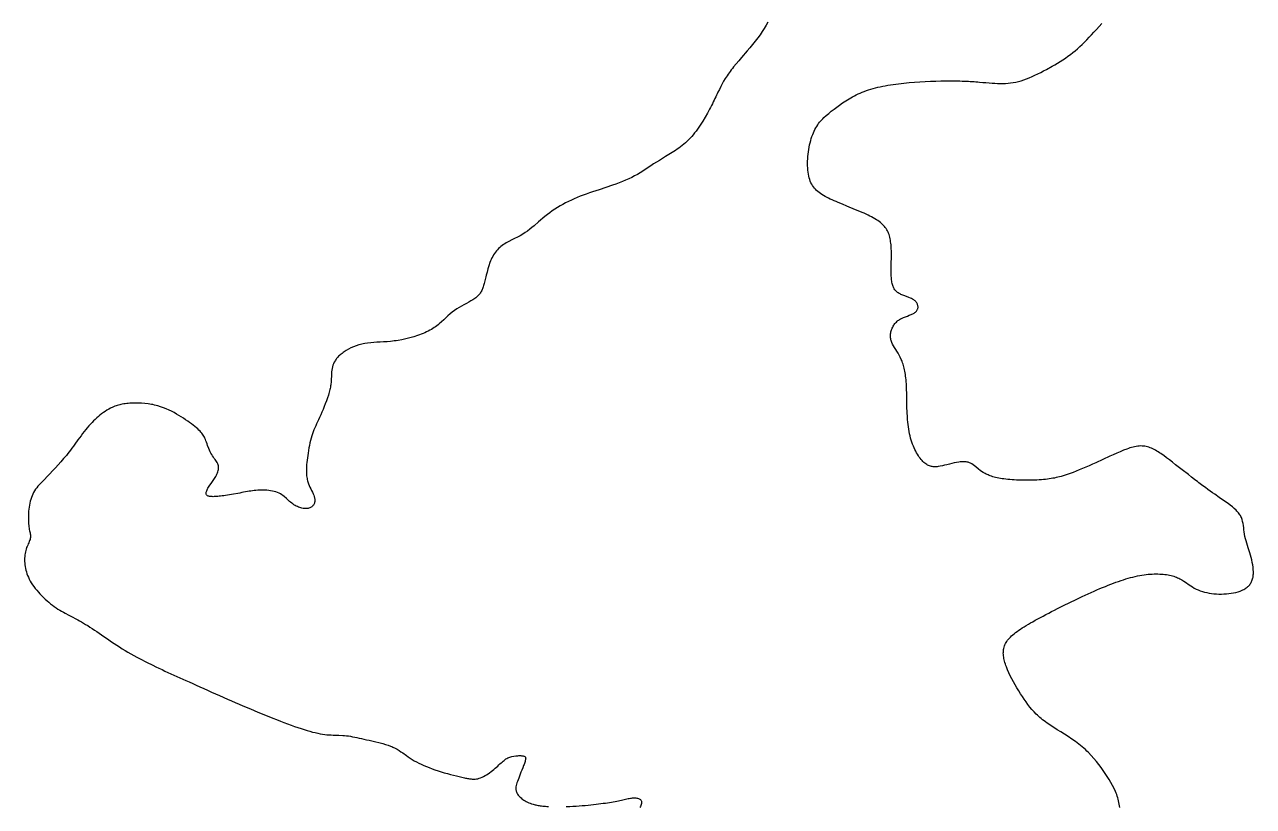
# Model space of a CAD drawing. Header units: millimetres. Extents: x -2658 to 4982, y -923 to 8636.
# Drawn here: x -753 to 3000, y 3856 to 6246 of the extents above; entities that cross this region are included whole.
import ezdxf

# ---------------------------------------------------------------- set-up
doc = ezdxf.new("R2010")
doc.units = ezdxf.units.MM
doc.layers.add('174', color=7, linetype='Continuous')

msp = doc.modelspace()

# ---------------------------------------------------------------- linework, layer by layer
at = {"layer": '174', "elevation": 174}
for points in [[(1517, 6253.7), (1511.8, 6244), (1506, 6234.3), (1499.8, 6224.6), (1493.2, 6214.9), (1486.1, 6205.1), (1478.6, 6195.2), (1470.6, 6185.3), (1462.4, 6175.3), (1453.9, 6165.3), (1436.9, 6145.4), (1428.5, 6135.6), (1420.3, 6125.9), (1412.5, 6116.5), (1408.8, 6111.8), (1405.2, 6107.3), (1401.8, 6102.8), (1398.5, 6098.4), (1395.4, 6094), (1392.4, 6089.7), (1389.6, 6085.5), (1387, 6081.4), (1382, 6073.1), (1377.4, 6064.9), (1373, 6056.5), (1368.8, 6048), (1364.5, 6039.2), (1362.3, 6034.6), (1360.1, 6029.9), (1357.8, 6025.1), (1355.4, 6020.2), (1352.9, 6015), (1350.3, 6009.7), (1347.6, 6004.3), (1344.8, 5998.6), (1341.8, 5992.9), (1338.8, 5987), (1335.6, 5981), (1332.3, 5975), (1325.3, 5962.8), (1318, 5950.5), (1310.2, 5938.3), (1306.1, 5932.4), (1301.9, 5926.5), (1297.7, 5920.7), (1293.3, 5915), (1288.9, 5909.5), (1284.3, 5904.2), (1279.7, 5899.1), (1275, 5894.1), (1270.2, 5889.4), (1265.3, 5884.9), (1260.4, 5880.6), (1255.4, 5876.5), (1250.3, 5872.5), (1245.3, 5868.7), (1240.2, 5865), (1235.1, 5861.5), (1224.9, 5854.8), (1214.7, 5848.5), (1204.7, 5842.5), (1195, 5836.7), (1185.5, 5831.1), (1176.4, 5825.5), (1167.6, 5820), (1159.2, 5814.5), (1150.9, 5809), (1134.7, 5798.4), (1126.6, 5793.3), (1118.3, 5788.3), (1109.8, 5783.5), (1101.1, 5778.9), (1091.9, 5774.5), (1082.5, 5770.2), (1072.7, 5766.2), (1062.8, 5762.3), (1052.6, 5758.5), (1042.4, 5754.9), (1021.7, 5747.9), (1001.3, 5741.2), (991.4, 5737.9), (981.5, 5734.7), (971.9, 5731.4), (962.3, 5728.1), (953, 5724.7), (943.7, 5721.2), (934.6, 5717.5), (925.6, 5713.8), (916.7, 5709.8), (908, 5705.6), (899.3, 5701.2), (890.8, 5696.6), (882.5, 5691.8), (874.3, 5686.8), (866.2, 5681.6), (858.4, 5676.3), (850.8, 5670.9), (843.4, 5665.4), (836.2, 5659.8), (829.3, 5654.1), (822.6, 5648.4), (816, 5642.7), (803.1, 5631.3), (796.5, 5625.8), (789.9, 5620.4), (783, 5615.1), (775.8, 5610.1), (768.2, 5605.3), (760.2, 5600.8), (751.9, 5596.4), (743.3, 5592.2), (734.7, 5587.8), (726, 5583.4), (717.5, 5578.6), (713.4, 5576.1), (709.3, 5573.4), (705.4, 5570.6), (701.5, 5567.7), (697.8, 5564.6), (694.2, 5561.4), (690.9, 5557.9), (687.6, 5554.3), (684.6, 5550.4), (681.8, 5546.3), (679.1, 5542.1), (676.6, 5537.7), (674.3, 5533.1), (672.1, 5528.5), (670.1, 5523.7), (668.2, 5518.9), (664.7, 5509.1), (661.7, 5499.3), (659.1, 5489.5), (656.7, 5480.1), (655.6, 5475.5), (654.5, 5471.1), (653.5, 5466.8), (652.4, 5462.8), (651.5, 5458.8), (650.5, 5455.1), (649.5, 5451.5), (648.5, 5448.1), (647.4, 5444.8), (646.4, 5441.7), (645.3, 5438.7), (644.1, 5435.9), (642.8, 5433.1), (641.5, 5430.5), (640.1, 5428), (638.6, 5425.6), (637, 5423.2), (635.3, 5421), (633.5, 5418.8), (631.5, 5416.7), (629.4, 5414.6), (627.1, 5412.6), (624.6, 5410.6), (622, 5408.7), (619.2, 5406.8), (616.2, 5404.9), (609.9, 5401.2), (603.2, 5397.5), (596.1, 5393.7), (588.8, 5389.8), (581.4, 5385.8), (574, 5381.5), (566.6, 5377), (559.5, 5372.2), (552.8, 5367), (546.3, 5361.5), (539.9, 5355.7), (533.5, 5349.8), (527.1, 5343.7), (520.5, 5337.6), (513.4, 5331.5), (509.8, 5328.5), (506, 5325.6), (502, 5322.6), (497.9, 5319.8), (493.6, 5317), (489.1, 5314.2), (484.5, 5311.6), (479.6, 5309), (474.5, 5306.5), (469.3, 5304.1), (463.9, 5301.8), (458.4, 5299.6), (452.8, 5297.5), (447.1, 5295.5), (435.3, 5291.7), (423.4, 5288.3), (411.4, 5285.3), (399.4, 5282.8), (387.5, 5280.6), (381.7, 5279.7), (375.9, 5279), (370.3, 5278.3), (364.7, 5277.7), (353.8, 5276.8), (343.2, 5276.1), (333, 5275.5), (323, 5275), (313.3, 5274.4), (303.8, 5273.7), (294.5, 5272.7), (285.5, 5271.3), (281, 5270.4), (276.6, 5269.4), (272.2, 5268.3), (267.9, 5267.1), (259.4, 5264.3), (251.3, 5261.1), (243.4, 5257.6), (235.9, 5253.8), (228.9, 5249.7), (225.6, 5247.6), (222.3, 5245.5), (219.2, 5243.3), (216.3, 5241.1), (213.5, 5238.9), (210.8, 5236.6), (208.3, 5234.4), (205.9, 5232.1), (203.7, 5229.9), (201.7, 5227.6), (199.7, 5225.3), (198, 5223.1), (196.3, 5220.8), (194.8, 5218.5), (192.1, 5213.9), (189.9, 5209.2), (188.1, 5204.6), (186.7, 5199.8), (185.6, 5195), (184.9, 5190.1), (184.4, 5185.2), (184, 5180.2), (183.8, 5175), (183.7, 5169.6), (183.5, 5163.9), (183.1, 5158), (182.6, 5151.7), (182.2, 5148.4), (181.8, 5145), (181.3, 5141.5), (180.6, 5137.9), (179.9, 5134.2), (179.1, 5130.4), (178.1, 5126.4), (177, 5122.3), (175.8, 5118.1), (174.5, 5113.8), (171.7, 5105.1), (168.6, 5096.2), (165.2, 5087.3), (161.8, 5078.4), (158.2, 5069.6), (154.6, 5061.2), (151.1, 5053.1), (149.4, 5049.3), (147.7, 5045.6), (144.5, 5038.5), (141.4, 5031.9), (138.5, 5025.7), (135.7, 5019.6), (133.1, 5013.7), (130.6, 5007.8), (128.3, 5001.8), (126, 4995.7), (123.9, 4989.2), (121.9, 4982.4), (120, 4975.2), (118.3, 4967.7), (116.6, 4960), (115.1, 4952.2), (113.7, 4944.4), (112.4, 4936.6), (111.3, 4929), (110.3, 4921.6), (109.5, 4914.5), (108.8, 4907.7), (108.2, 4901.4), (107.8, 4895.5), (107.6, 4889.9), (107.5, 4884.6), (107.5, 4879.7), (107.6, 4875), (107.9, 4870.7), (108.2, 4866.5), (108.7, 4862.6), (109.3, 4858.9), (110, 4855.4), (110.8, 4852), (111.7, 4848.8), (112.7, 4845.8), (113.7, 4842.8), (115.9, 4837.2), (118.3, 4831.9), (120.7, 4826.8), (123.2, 4821.8), (125.6, 4817), (127.8, 4812.3), (129.7, 4807.7), (131.3, 4803.2), (132.5, 4798.8), (132.9, 4796.6), (133.1, 4794.4), (133.2, 4792.3), (133.1, 4790.1), (132.8, 4788), (132.4, 4785.8), (131.7, 4783.7), (130.9, 4781.6), (129.8, 4779.6), (128.6, 4777.6), (127.2, 4775.8), (125.6, 4774), (123.9, 4772.4), (121.9, 4771), (119.8, 4769.8), (117.5, 4768.8), (115, 4767.9), (112.4, 4767.3), (109.6, 4766.9), (106.7, 4766.7), (103.7, 4766.7), (100.5, 4767), (97.3, 4767.4), (93.9, 4768.1), (90.5, 4769), (87.1, 4770.1), (83.5, 4771.4), (80, 4772.9), (76.4, 4774.6), (72.9, 4776.5), (69.3, 4778.6), (65.8, 4780.9), (62.4, 4783.3), (59, 4785.9), (55.7, 4788.7), (52.5, 4791.6), (46.1, 4797.5), (39.4, 4803.5), (35.8, 4806.3), (32.1, 4809), (28.1, 4811.5), (23.8, 4813.8), (19.1, 4815.8), (14.1, 4817.6), (8.9, 4819), (3.5, 4820.3), (-2.1, 4821.3), (-7.8, 4822), (-13.6, 4822.6), (-19.3, 4822.9), (-25, 4823.1), (-30.6, 4823.1), (-36.1, 4823), (-41.4, 4822.7), (-46.6, 4822.3), (-51.8, 4821.8), (-62.2, 4820.4), (-67.5, 4819.5), (-72.9, 4818.6), (-78.5, 4817.6), (-84.3, 4816.6), (-90.2, 4815.5), (-96.4, 4814.3), (-121.5, 4809.7), (-127.6, 4808.7), (-133.6, 4807.7), (-139.3, 4806.8), (-144.6, 4806), (-149.7, 4805.3), (-154.5, 4804.7), (-159, 4804.2), (-163.1, 4803.8), (-167.1, 4803.5), (-170.8, 4803.3), (-174.2, 4803.2), (-177.5, 4803.1), (-180.5, 4803.2), (-183.4, 4803.4), (-186, 4803.6), (-188.5, 4804), (-190.7, 4804.4), (-192.7, 4805), (-194.5, 4805.8), (-196, 4806.8), (-197.2, 4807.9), (-198.1, 4809.2), (-198.7, 4810.7), (-199, 4812.5), (-198.9, 4814.5), (-198.6, 4816.7), (-198, 4819), (-197.1, 4821.5), (-196.1, 4824.1), (-194.8, 4826.8), (-193.3, 4829.5), (-191.7, 4832.3), (-188, 4837.9), (-184, 4843.6), (-179.7, 4849.5), (-175.4, 4855.5), (-171.3, 4861.9), (-169.3, 4865.3), (-167.5, 4868.7), (-165.8, 4872.3), (-164.3, 4875.8), (-163, 4879.4), (-162, 4883.1), (-161.3, 4886.7), (-160.9, 4890.3), (-160.9, 4893.8), (-161.3, 4897.2), (-162.1, 4900.6), (-163.4, 4903.8), (-165.1, 4907.1), (-167.1, 4910.3), (-169.3, 4913.5), (-171.6, 4916.8), (-174.1, 4920.3), (-176.7, 4923.9), (-179.3, 4927.7), (-181.8, 4931.8), (-184.1, 4936.1), (-186.4, 4940.7), (-188.5, 4945.4), (-190.5, 4950.2), (-194.3, 4959.9), (-196.1, 4964.7), (-197.8, 4969.3), (-199.4, 4973.7), (-201.1, 4977.8), (-202.7, 4981.5), (-204.3, 4985), (-206, 4988.3), (-207.9, 4991.4), (-209.9, 4994.4), (-212.1, 4997.4), (-214.7, 5000.4), (-217.5, 5003.4), (-220.8, 5006.6), (-224.5, 5010), (-228.6, 5013.6), (-233.2, 5017.4), (-238.2, 5021.4), (-243.5, 5025.5), (-249.2, 5029.7), (-255.2, 5034), (-261.5, 5038.4), (-268.1, 5042.8), (-274.9, 5047.1), (-281.9, 5051.5), (-289.2, 5055.8), (-296.6, 5060), (-304.3, 5064), (-312.3, 5067.9), (-320.5, 5071.6), (-329, 5075), (-337.8, 5078.1), (-346.9, 5080.9), (-351.6, 5082.1), (-356.4, 5083.3), (-361.2, 5084.4), (-366.2, 5085.3), (-376.2, 5086.9), (-386.5, 5088.1), (-396.8, 5089), (-407.1, 5089.4), (-417.3, 5089.4), (-427.3, 5089.1), (-432.1, 5088.8), (-436.9, 5088.4), (-441.6, 5087.9), (-446.2, 5087.3), (-450.6, 5086.6), (-454.9, 5085.9), (-459, 5085), (-463, 5084.1), (-466.9, 5083), (-470.6, 5081.9), (-474.2, 5080.7), (-477.7, 5079.5), (-484.4, 5076.8), (-490.7, 5073.8), (-496.6, 5070.6), (-502.3, 5067.2), (-507.7, 5063.6), (-512.9, 5059.9), (-518.1, 5056), (-523.1, 5052), (-528.1, 5047.9), (-533, 5043.6), (-537.9, 5039.2), (-542.7, 5034.6), (-547.5, 5029.8), (-552.3, 5024.8), (-557, 5019.5), (-561.8, 5014), (-566.6, 5008.2), (-571.3, 5002.2), (-576.1, 4996), (-580.9, 4989.6), (-590.3, 4976.7), (-599.6, 4963.9), (-604.2, 4957.6), (-608.7, 4951.5), (-613.1, 4945.7), (-617.4, 4940.1), (-621.7, 4934.6), (-625.9, 4929.4), (-630.1, 4924.3), (-634.3, 4919.4), (-642.6, 4909.8), (-650.8, 4900.5), (-659.2, 4891.3), (-667.7, 4882.1), (-676.1, 4873.2), (-684.6, 4864.4), (-692.9, 4855.8), (-701.2, 4847.4), (-709, 4839.1), (-712.8, 4834.8), (-716.3, 4830.4), (-719.7, 4825.9), (-722.9, 4821.3), (-725.8, 4816.4), (-728.4, 4811.3), (-730.7, 4806), (-732.8, 4800.5), (-734.7, 4794.8), (-736.3, 4789), (-737.6, 4783), (-738.8, 4777), (-739.7, 4771), (-740.5, 4765), (-741.1, 4758.9), (-741.5, 4753), (-741.8, 4747.1), (-742, 4741.3), (-742, 4735.7), (-741.9, 4730.3), (-741.7, 4725), (-741.4, 4720), (-740.9, 4715.2), (-740.4, 4710.7), (-739.8, 4706.5), (-739.1, 4702.6), (-738.3, 4699), (-737.6, 4695.6), (-736.9, 4692.4), (-736.3, 4689.4), (-735.8, 4686.5), (-735.5, 4683.7), (-735.4, 4680.9), (-735.6, 4678), (-736.1, 4675.1), (-736.9, 4672.1), (-738, 4668.9), (-739.3, 4665.7), (-740.8, 4662.3), (-742.4, 4658.7), (-744, 4655.1), (-745.7, 4651.3), (-747.3, 4647.3), (-748.7, 4643.2), (-750, 4638.9), (-751.1, 4634.5), (-752, 4629.9), (-752.7, 4625.1), (-753.2, 4620.3), (-753.4, 4615.4), (-753.5, 4610.3), (-753.3, 4605.2), (-753, 4600), (-752.4, 4594.7), (-751.7, 4589.4), (-750.7, 4584), (-749.5, 4578.7), (-748, 4573.2), (-746.3, 4567.7), (-744.2, 4562.2), (-741.9, 4556.7), (-739.3, 4551.1), (-736.3, 4545.4), (-733, 4539.8), (-729.3, 4534), (-725.2, 4528.3), (-720.9, 4522.6), (-716.3, 4516.9), (-711.4, 4511.3), (-706.4, 4505.7), (-701.2, 4500.3), (-695.8, 4495), (-690.4, 4489.9), (-684.9, 4485), (-679.4, 4480.3), (-673.9, 4475.8), (-668.3, 4471.5), (-662.7, 4467.4), (-657.2, 4463.5), (-651.6, 4459.8), (-646.1, 4456.3), (-640.6, 4452.9), (-635.1, 4449.7), (-629.6, 4446.6), (-618.8, 4440.9), (-608, 4435.4), (-596.9, 4429.8), (-591.2, 4426.8), (-585.4, 4423.6), (-579.4, 4420.3), (-573.3, 4416.7), (-567, 4412.9), (-560.5, 4408.9), (-553.9, 4404.6), (-547.1, 4400.1), (-540.2, 4395.5), (-533.1, 4390.7), (-525.9, 4385.8), (-518.6, 4380.8), (-511.1, 4375.7), (-503.6, 4370.5), (-495.9, 4365.2), (-488.1, 4359.9), (-480.1, 4354.6), (-472, 4349.3), (-463.7, 4343.9), (-455.3, 4338.5), (-446.7, 4333.2), (-437.8, 4327.9), (-428.8, 4322.7), (-419.6, 4317.4), (-410.1, 4312.3), (-400.6, 4307.2), (-381.3, 4297.4), (-361.9, 4287.9), (-352.4, 4283.3), (-343, 4278.8), (-333.7, 4274.5), (-324.6, 4270.3), (-306.8, 4262.1), (-288.9, 4254), (-279.7, 4249.9), (-270.3, 4245.7), (-260.6, 4241.3), (-250.5, 4236.8), (-240, 4232), (-229.1, 4227.1), (-217.8, 4222), (-206.2, 4216.7), (-194.3, 4211.4), (-182.3, 4206), (-157.9, 4195.1), (-133.6, 4184.3), (-121.6, 4179.1), (-109.8, 4173.9), (-98, 4168.9), (-86.4, 4164), (-63.4, 4154.3), (-40.5, 4144.8), (-17.7, 4135.5), (5.1, 4126.3), (16.5, 4121.8), (27.8, 4117.4), (38.9, 4113.1), (49.8, 4108.9), (60.5, 4105), (71, 4101.2), (81.1, 4097.6), (90.9, 4094.3), (100.3, 4091.3), (109.3, 4088.6), (118, 4086.1), (126.3, 4083.8), (134.3, 4081.9), (142.1, 4080.2), (149.5, 4078.7), (156.7, 4077.5), (163.6, 4076.5), (170.2, 4075.7), (176.7, 4075.2), (182.9, 4074.8), (189, 4074.6), (195, 4074.4), (206.7, 4074.1), (218.4, 4073.6), (224.2, 4073.2), (230.1, 4072.5), (236.2, 4071.7), (242.3, 4070.7), (248.6, 4069.5), (255.1, 4068.2), (261.8, 4066.8), (268.6, 4065.2), (275.8, 4063.6), (283.2, 4061.9), (290.9, 4060.2), (298.8, 4058.5), (307.1, 4056.6), (315.4, 4054.8), (332.3, 4050.7), (340.7, 4048.5), (348.9, 4046.1), (356.8, 4043.5), (364.3, 4040.7), (368, 4039.3), (371.5, 4037.7), (378.2, 4034.5), (384.4, 4031), (390.4, 4027.4), (396.2, 4023.6), (401.8, 4019.8), (412.9, 4011.8), (418.5, 4007.8), (424.4, 4003.9), (430.6, 4000), (437, 3996.1), (443.8, 3992.4), (451, 3988.8), (458.4, 3985.2), (466.2, 3981.7), (474.2, 3978.3), (482.6, 3975), (491.2, 3971.7), (500.2, 3968.6), (509.4, 3965.5), (518.9, 3962.5), (528.5, 3959.6), (538.1, 3956.9), (547.6, 3954.3), (556.9, 3951.9), (565.9, 3949.6), (574.5, 3947.5), (578.6, 3946.6), (582.6, 3945.7), (586.4, 3944.8), (590.1, 3944), (593.5, 3943.3), (596.8, 3942.7), (600, 3942.1), (603, 3941.5), (605.8, 3941.1), (608.6, 3940.7), (611.2, 3940.4), (613.7, 3940.1), (618.4, 3939.9), (622.9, 3940), (627.2, 3940.4), (631.3, 3941.2), (635.5, 3942.3), (639.7, 3943.8), (644.1, 3945.7), (648.6, 3948), (653.2, 3950.6), (657.9, 3953.4), (662.5, 3956.4), (667.1, 3959.6), (671.6, 3963), (676.1, 3966.4), (680.3, 3969.8), (684.4, 3973.2), (688.2, 3976.6), (691.9, 3979.9), (695.4, 3983.2), (698.7, 3986.3), (702, 3989.2), (705.1, 3992.1), (708.1, 3994.7), (711.1, 3997.1), (714.1, 3999.4), (717.1, 4001.4), (720, 4003.1), (723, 4004.7), (726, 4006), (728.9, 4007.1), (731.9, 4008.1), (734.9, 4008.9), (741, 4010.2), (747.2, 4011), (753.3, 4011.5), (756.3, 4011.6), (759.2, 4011.7), (762, 4011.6), (764.6, 4011.4), (767.1, 4011.1), (769.3, 4010.7), (771.2, 4010.3), (772.8, 4009.6), (774.2, 4008.9), (775.3, 4008), (776.2, 4007), (776.7, 4005.8), (777.1, 4004.4), (777.2, 4002.8), (777.1, 4000.9), (776.7, 3998.8), (776.1, 3996.4), (775.4, 3993.8), (774.5, 3991), (773.4, 3987.9), (772.2, 3984.7), (770.9, 3981.4), (768.2, 3974.5), (765.4, 3967.6), (762.7, 3960.9), (760.3, 3954.6), (758.1, 3948.5), (756, 3942.9), (754, 3937.8), (752.2, 3933.1), (750.6, 3928.7), (749.2, 3924.6), (748.1, 3920.5), (747.3, 3916.4), (747.1, 3914.2), (747, 3912), (747.1, 3909.8), (747.3, 3907.6), (747.7, 3905.3), (748.2, 3903), (749, 3900.6), (749.9, 3898.3), (751.1, 3896), (752.5, 3893.6), (754.2, 3891.3), (756.1, 3889), (758.2, 3886.7), (760.6, 3884.5), (763.1, 3882.3), (765.9, 3880.1), (768.8, 3877.9), (772, 3875.8), (775.3, 3873.8), (778.8, 3871.8), (782.5, 3869.8), (786.4, 3867.9), (790.6, 3866.1), (795.2, 3864.5), (800.2, 3862.9), (802.9, 3862.2), (805.7, 3861.5), (808.6, 3860.8), (811.7, 3860.1), (814.9, 3859.6), (818.3, 3859), (821.8, 3858.5), (825.5, 3858), (829.4, 3857.6), (833.5, 3857.2), (837.7, 3856.9), (842.1, 3856.6), (846.6, 3856.4)], [(2591.8, 3852.8), (2591.2, 3858), (2590.4, 3863.1), (2589.5, 3868.2), (2588.4, 3873.2), (2587.2, 3878.2), (2585.8, 3883.1), (2584.3, 3887.9), (2582.6, 3892.7), (2580.8, 3897.4), (2578.9, 3902.1), (2574.7, 3911.4), (2570.1, 3920.6), (2565, 3929.7), (2559.6, 3938.8), (2553.8, 3948), (2547.7, 3957.1), (2541.3, 3966.4), (2534.7, 3975.7), (2527.7, 3985), (2520.4, 3994.2), (2512.7, 4003.4), (2504.6, 4012.5), (2496, 4021.4), (2491.6, 4025.8), (2487, 4030.1), (2482.3, 4034.4), (2477.5, 4038.6), (2472.5, 4042.7), (2467.4, 4046.8), (2462.2, 4050.8), (2456.9, 4054.7), (2446, 4062.4), (2434.8, 4069.8), (2423.5, 4077), (2412.2, 4084), (2401.1, 4091), (2390.2, 4097.8), (2379.8, 4104.6), (2374.8, 4107.9), (2369.9, 4111.3), (2365.2, 4114.7), (2360.7, 4118.1), (2356.4, 4121.4), (2352.2, 4124.8), (2348.2, 4128.3), (2344.3, 4131.7), (2340.6, 4135.1), (2337, 4138.6), (2330.1, 4145.7), (2323.7, 4152.9), (2317.5, 4160.3), (2311.6, 4167.9), (2305.8, 4175.8), (2300.1, 4183.9), (2294.5, 4192.3), (2288.8, 4201), (2283.2, 4209.9), (2277.7, 4219), (2272.3, 4228.2), (2267.1, 4237.4), (2262.2, 4246.7), (2257.5, 4256), (2253.2, 4265.1), (2249.2, 4274.2), (2245.7, 4283), (2244.1, 4287.4), (2242.6, 4291.7), (2241.3, 4295.9), (2240.1, 4300.1), (2239, 4304.3), (2238.1, 4308.4), (2237.4, 4312.5), (2236.9, 4316.5), (2236.5, 4320.5), (2236.3, 4324.4), (2236.4, 4328.2), (2236.6, 4332.1), (2237, 4335.8), (2237.7, 4339.5), (2238.6, 4343.2), (2239.8, 4346.8), (2241.1, 4350.4), (2242.8, 4353.9), (2244.7, 4357.4), (2246.8, 4360.8), (2249.2, 4364.2), (2251.9, 4367.5), (2254.9, 4370.9), (2258.1, 4374.2), (2261.7, 4377.6), (2265.4, 4381), (2269.5, 4384.3), (2273.9, 4387.7), (2278.6, 4391.2), (2283.5, 4394.7), (2288.7, 4398.2), (2294.3, 4401.8), (2300.1, 4405.5), (2306.3, 4409.3), (2312.8, 4413.1), (2319.5, 4417.1), (2326.6, 4421.1), (2334, 4425.3), (2341.7, 4429.6), (2349.7, 4433.9), (2357.9, 4438.4), (2366.4, 4442.9), (2375, 4447.4), (2383.9, 4452.1), (2392.9, 4456.7), (2402, 4461.4), (2420.6, 4470.7), (2439.4, 4480), (2458.3, 4489.1), (2477.1, 4497.9), (2486.4, 4502.2), (2495.6, 4506.4), (2504.6, 4510.5), (2513.6, 4514.5), (2522.4, 4518.3), (2531, 4522), (2539.6, 4525.6), (2548, 4529), (2556.2, 4532.4), (2564.4, 4535.5), (2572.4, 4538.6), (2580.3, 4541.5), (2588.1, 4544.2), (2595.8, 4546.8), (2603.3, 4549.3), (2610.7, 4551.6), (2618, 4553.8), (2625.2, 4555.8), (2632.3, 4557.6), (2639.3, 4559.3), (2646.2, 4560.8), (2652.9, 4562.1), (2659.6, 4563.3), (2666.1, 4564.3), (2672.6, 4565.2), (2678.9, 4565.8), (2685.1, 4566.4), (2691.2, 4566.8), (2697.2, 4567), (2703, 4567.1), (2708.7, 4567), (2714.2, 4566.8), (2719.6, 4566.5), (2724.9, 4566.1), (2730, 4565.5), (2735, 4564.8), (2739.8, 4564), (2744.4, 4563.1), (2748.9, 4562.1), (2753.2, 4561), (2757.3, 4559.8), (2761.2, 4558.4), (2765, 4557), (2768.6, 4555.5), (2772, 4554), (2775.4, 4552.3), (2781.6, 4548.9), (2787.5, 4545.3), (2793, 4541.6), (2803.6, 4534.2), (2808.9, 4530.5), (2814.2, 4527.1), (2819.7, 4523.8), (2825.5, 4520.9), (2831.6, 4518.1), (2837.8, 4515.7), (2844.3, 4513.5), (2851, 4511.6), (2857.9, 4509.9), (2865, 4508.5), (2872.2, 4507.4), (2879.6, 4506.5), (2887.1, 4505.9), (2894.7, 4505.6), (2902.4, 4505.5), (2910, 4505.7), (2917.7, 4506.1), (2925.2, 4506.9), (2932.5, 4507.9), (2939.7, 4509.2), (2946.7, 4510.7), (2953.3, 4512.6), (2959.6, 4514.7), (2965.5, 4517.2), (2968.3, 4518.5), (2971.1, 4519.9), (2973.7, 4521.4), (2976.2, 4523), (2978.6, 4524.6), (2980.9, 4526.4), (2983, 4528.2), (2985.1, 4530.1), (2987, 4532.1), (2988.8, 4534.2), (2990.5, 4536.4), (2992.1, 4538.7), (2993.5, 4541.1), (2994.8, 4543.6), (2995.9, 4546.2), (2996.9, 4548.9), (2997.8, 4551.7), (2998.5, 4554.6), (2999.1, 4557.6), (2999.6, 4560.7), (2999.9, 4563.8), (3000.1, 4567.1), (3000.3, 4573.7), (2999.9, 4580.6), (2999.2, 4587.7), (2998.2, 4594.9), (2996.8, 4602.3), (2995.2, 4609.6), (2993.3, 4617), (2991.2, 4624.4), (2989, 4631.7), (2984.3, 4646.3), (2979.8, 4660.6), (2977.8, 4667.7), (2975.9, 4674.7), (2974.3, 4681.6), (2973.1, 4688.5), (2972.1, 4695.2), (2971.3, 4701.9), (2970.5, 4708.4), (2969.7, 4714.9), (2968.7, 4721.2), (2967.3, 4727.4), (2965.6, 4733.4), (2964.6, 4736.4), (2963.4, 4739.4), (2962, 4742.3), (2960.4, 4745.1), (2958.7, 4748), (2956.8, 4750.8), (2954.7, 4753.5), (2952.4, 4756.3), (2950, 4759), (2947.4, 4761.6), (2941.9, 4766.8), (2935.9, 4772), (2929.5, 4777), (2922.9, 4781.9), (2909.2, 4791.5), (2895.5, 4801), (2881.9, 4810.4), (2875.1, 4815.3), (2868, 4820.3), (2860.8, 4825.5), (2853.4, 4830.9), (2845.7, 4836.6), (2841.7, 4839.6), (2837.6, 4842.7), (2833.4, 4845.8), (2829.1, 4849.1), (2824.7, 4852.5), (2820.2, 4855.9), (2811, 4863.1), (2801.6, 4870.5), (2782.2, 4885.6), (2762.7, 4900.8), (2753.2, 4908.2), (2743.9, 4915.3), (2734.9, 4922.2), (2726.2, 4928.6), (2722, 4931.7), (2717.8, 4934.6), (2713.7, 4937.4), (2709.6, 4940.1), (2705.5, 4942.6), (2701.4, 4945), (2697.4, 4947.2), (2693.3, 4949.2), (2689.3, 4951), (2685.2, 4952.7), (2681.2, 4954.1), (2677, 4955.3), (2672.9, 4956.4), (2668.7, 4957.1), (2664.4, 4957.7), (2660.1, 4958), (2655.7, 4958.1), (2651.3, 4957.9), (2646.7, 4957.4), (2642.1, 4956.8), (2637.4, 4955.9), (2632.7, 4954.8), (2627.9, 4953.6), (2623.1, 4952.2), (2618.2, 4950.6), (2613.2, 4948.8), (2603.1, 4945), (2592.9, 4940.7), (2582.6, 4936.2), (2572.1, 4931.4), (2561.5, 4926.5), (2540.2, 4916.6), (2519, 4907), (2508.5, 4902.3), (2498.1, 4897.7), (2487.9, 4893.3), (2477.8, 4889), (2468.1, 4884.9), (2458.5, 4880.9), (2449.3, 4877.2), (2440.2, 4873.8), (2431.2, 4870.6), (2422.1, 4867.6), (2412.7, 4864.9), (2403.1, 4862.4), (2398.1, 4861.3), (2393, 4860.2), (2387.7, 4859.3), (2382.3, 4858.3), (2376.7, 4857.5), (2370.9, 4856.7), (2364.9, 4856.1), (2358.7, 4855.4), (2352.4, 4854.9), (2345.8, 4854.5), (2339.1, 4854.1), (2332.3, 4853.8), (2318.4, 4853.4), (2304.3, 4853.3), (2290.2, 4853.5), (2276.4, 4854), (2269.6, 4854.4), (2262.9, 4854.8), (2256.5, 4855.3), (2250.2, 4855.9), (2244.1, 4856.5), (2238.2, 4857.3), (2232.6, 4858.1), (2227.3, 4858.9), (2222.2, 4859.9), (2217.4, 4860.8), (2212.8, 4861.9), (2208.4, 4863), (2204.3, 4864.2), (2200.4, 4865.4), (2196.6, 4866.7), (2193.1, 4868.1), (2189.7, 4869.4), (2186.5, 4870.9), (2183.4, 4872.3), (2180.5, 4873.9), (2175, 4877), (2170, 4880.2), (2165.3, 4883.6), (2160.9, 4887.1), (2152.6, 4894), (2148.5, 4897.2), (2144.4, 4900.3), (2140.2, 4903.1), (2135.7, 4905.5), (2133.3, 4906.5), (2130.9, 4907.4), (2128.4, 4908.2), (2125.7, 4908.9), (2123, 4909.4), (2120.1, 4909.7), (2117.1, 4909.9), (2114, 4910), (2110.8, 4909.9), (2107.5, 4909.6), (2104.1, 4909.3), (2100.6, 4908.9), (2093.5, 4907.7), (2086.2, 4906.2), (2071.4, 4902.7), (2064.1, 4900.9), (2056.9, 4899.1), (2050, 4897.5), (2043.4, 4896.1), (2037.1, 4895.1), (2034, 4894.7), (2031, 4894.5), (2028, 4894.4), (2025, 4894.4), (2022.1, 4894.6), (2019.2, 4895), (2016.4, 4895.5), (2013.5, 4896.2), (2010.7, 4897.2), (2007.9, 4898.3), (2005.1, 4899.7), (2002.2, 4901.4), (1999.4, 4903.3), (1996.6, 4905.5), (1993.8, 4907.9), (1990.9, 4910.6), (1988.1, 4913.7), (1985.2, 4917), (1982.4, 4920.5), (1979.6, 4924.3), (1976.8, 4928.4), (1974.1, 4932.8), (1971.4, 4937.4), (1968.8, 4942.2), (1966.3, 4947.2), (1963.9, 4952.5), (1961.5, 4958), (1959.3, 4963.8), (1957.1, 4969.7), (1955.1, 4975.8), (1953.2, 4982.2), (1951.5, 4988.7), (1949.9, 4995.4), (1948.5, 5002.3), (1947.3, 5009.3), (1946.2, 5016.5), (1945.3, 5023.8), (1944.5, 5031.3), (1943.8, 5038.8), (1943.3, 5046.4), (1942.5, 5061.8), (1942, 5077.1), (1941.6, 5092.4), (1941.4, 5107.3), (1941.2, 5114.5), (1941.1, 5121.7), (1940.9, 5128.7), (1940.7, 5135.4), (1940.4, 5142), (1940.1, 5148.4), (1939.6, 5154.5), (1939.1, 5160.4), (1938.5, 5166), (1937.8, 5171.5), (1937.1, 5176.7), (1936.3, 5181.7), (1935.4, 5186.6), (1934.4, 5191.2), (1933.4, 5195.7), (1932.3, 5200), (1931.1, 5204.2), (1929.9, 5208.2), (1928.6, 5212), (1927.3, 5215.8), (1925.9, 5219.4), (1924.4, 5222.8), (1921.3, 5229.5), (1918, 5235.8), (1914.6, 5241.8), (1911, 5247.6), (1907.5, 5253.2), (1904.1, 5258.6), (1901, 5264), (1898.1, 5269.3), (1895.7, 5274.7), (1894.6, 5277.4), (1893.7, 5280.2), (1892.9, 5283), (1892.3, 5285.8), (1891.9, 5288.7), (1891.6, 5291.6), (1891.6, 5294.5), (1891.7, 5297.5), (1891.9, 5300.6), (1892.4, 5303.6), (1893, 5306.6), (1893.7, 5309.6), (1894.6, 5312.6), (1895.7, 5315.6), (1896.9, 5318.5), (1898.3, 5321.4), (1899.8, 5324.2), (1901.5, 5326.9), (1903.3, 5329.6), (1905.3, 5332.1), (1907.3, 5334.5), (1909.6, 5336.9), (1911.9, 5339.1), (1914.4, 5341.1), (1916.9, 5343), (1919.6, 5344.8), (1922.4, 5346.4), (1925.3, 5347.9), (1931.2, 5350.7), (1937.2, 5353.1), (1943.2, 5355.3), (1949, 5357.4), (1954.6, 5359.5), (1957.2, 5360.6), (1959.7, 5361.8), (1962, 5363), (1964.2, 5364.3), (1966.3, 5365.6), (1968.1, 5367.1), (1969.8, 5368.6), (1971.2, 5370.3), (1972.5, 5372), (1973.5, 5373.9), (1974.3, 5375.8), (1975, 5377.7), (1975.4, 5379.7), (1975.7, 5381.7), (1975.7, 5383.7), (1975.5, 5385.8), (1975.2, 5387.8), (1974.6, 5389.9), (1973.9, 5391.9), (1972.9, 5393.8), (1971.8, 5395.8), (1970.5, 5397.6), (1969, 5399.5), (1967.2, 5401.2), (1965.3, 5402.8), (1963.2, 5404.4), (1960.9, 5405.8), (1958.5, 5407.2), (1955.9, 5408.5), (1953.2, 5409.7), (1947.5, 5412), (1935.4, 5416.5), (1929.3, 5418.9), (1923.5, 5421.4), (1920.7, 5422.8), (1918, 5424.3), (1915.4, 5425.9), (1912.9, 5427.6), (1910.7, 5429.4), (1908.6, 5431.3), (1906.6, 5433.4), (1904.9, 5435.6), (1903.3, 5438), (1901.8, 5440.5), (1900.5, 5443.1), (1899.4, 5445.9), (1898.4, 5448.8), (1897.5, 5451.9), (1896.7, 5455.1), (1896, 5458.5), (1895.4, 5462), (1894.9, 5465.6), (1894.5, 5469.4), (1894.2, 5473.3), (1894, 5477.4), (1893.8, 5481.6), (1893.7, 5485.9), (1893.7, 5490.5), (1893.7, 5495.1), (1893.7, 5499.9), (1893.9, 5509.9), (1894.1, 5520.2), (1894.3, 5530.7), (1894.3, 5541.4), (1894.2, 5552), (1893.9, 5562.4), (1893.2, 5572.6), (1892.7, 5577.6), (1892.1, 5582.4), (1891.4, 5587), (1890.6, 5591.6), (1889.6, 5595.9), (1888.5, 5600.1), (1887.2, 5604.2), (1885.7, 5608.1), (1884.1, 5611.8), (1882.4, 5615.5), (1880.4, 5619), (1878.2, 5622.4), (1875.8, 5625.7), (1873.3, 5629), (1870.5, 5632.1), (1867.4, 5635.2), (1864.2, 5638.2), (1860.7, 5641.1), (1856.9, 5644), (1852.9, 5646.9), (1848.6, 5649.7), (1844.1, 5652.5), (1839.2, 5655.3), (1834.1, 5658), (1828.7, 5660.8), (1823, 5663.6), (1817.1, 5666.4), (1811, 5669.2), (1804.7, 5671.9), (1798.3, 5674.7), (1785.1, 5680.3), (1758.1, 5691.3), (1744.7, 5696.7), (1731.6, 5702.2), (1725.3, 5704.9), (1719.1, 5707.5), (1713.2, 5710.2), (1707.4, 5712.9), (1701.9, 5715.6), (1696.6, 5718.3), (1691.6, 5721), (1686.7, 5723.8), (1682.1, 5726.7), (1677.7, 5729.6), (1673.6, 5732.7), (1669.7, 5735.8), (1666, 5739.1), (1662.5, 5742.6), (1659.3, 5746.2), (1656.3, 5750), (1653.5, 5754), (1651, 5758.2), (1648.7, 5762.7), (1646.6, 5767.4), (1644.8, 5772.4), (1643.2, 5777.7), (1641.8, 5783.2), (1640.7, 5789.1), (1639.8, 5795.2), (1639.1, 5801.5), (1638.7, 5808.1), (1638.4, 5814.8), (1638.4, 5821.7), (1638.5, 5828.7), (1638.9, 5835.7), (1639.4, 5842.8), (1640.1, 5850), (1641, 5857.1), (1642.1, 5864.1), (1643.3, 5871.1), (1644.7, 5878), (1646.3, 5884.7), (1648, 5891.3), (1649.8, 5897.7), (1651.8, 5903.8), (1653.9, 5909.7), (1656.2, 5915.3), (1658.5, 5920.6), (1661, 5925.6), (1663.6, 5930.4), (1666.3, 5934.9), (1669.2, 5939.3), (1672.1, 5943.4), (1675.2, 5947.4), (1678.3, 5951.2), (1681.6, 5954.8), (1684.9, 5958.4), (1688.4, 5961.8), (1695.5, 5968.4), (1703.1, 5974.7), (1710.9, 5980.9), (1719.1, 5987.2), (1727.5, 5993.6), (1736.3, 6000.1), (1745.5, 6006.6), (1755.1, 6013), (1760.1, 6016.2), (1765.2, 6019.3), (1770.4, 6022.4), (1775.8, 6025.4), (1781.4, 6028.3), (1787, 6031.2), (1792.9, 6034), (1798.9, 6036.7), (1805, 6039.3), (1811.4, 6041.8), (1817.9, 6044.2), (1824.6, 6046.5), (1831.4, 6048.6), (1838.5, 6050.6), (1845.7, 6052.5), (1853, 6054.3), (1860.5, 6056), (1868.1, 6057.6), (1875.8, 6059.1), (1883.7, 6060.5), (1899.6, 6063), (1915.8, 6065.2), (1932.2, 6067), (1948.7, 6068.6), (1965.2, 6070), (1981.7, 6071.1), (1998, 6072.1), (2014.2, 6072.8), (2030.1, 6073.4), (2045.7, 6073.8), (2061, 6074), (2075.8, 6074.1), (2083, 6074.1), (2090.1, 6074), (2097, 6073.9), (2103.8, 6073.7), (2110.5, 6073.5), (2117, 6073.3), (2123.3, 6073), (2129.5, 6072.7), (2135.5, 6072.3), (2141.3, 6072), (2147, 6071.6), (2152.6, 6071.2), (2158, 6070.7), (2163.3, 6070.3), (2173.5, 6069.4), (2183.3, 6068.6), (2192.7, 6067.8), (2201.7, 6067.1), (2210.4, 6066.6), (2218.8, 6066.2), (2227.1, 6066), (2235.1, 6066), (2243, 6066.3), (2250.9, 6066.8), (2258.7, 6067.7), (2266.5, 6068.8), (2274.3, 6070.3), (2282.2, 6072.1), (2290.3, 6074.3), (2298.5, 6077), (2306.9, 6080), (2315.5, 6083.4), (2324.1, 6087), (2332.9, 6091), (2341.7, 6095.2), (2350.5, 6099.7), (2359.3, 6104.3), (2368.1, 6108.9), (2385.3, 6118.5), (2393.7, 6123.4), (2402, 6128.3), (2410.2, 6133.3), (2418.2, 6138.4), (2426.1, 6143.6), (2433.8, 6149), (2441.4, 6154.5), (2448.8, 6160.3), (2456.1, 6166.2), (2463.2, 6172.4), (2470.2, 6178.8), (2477.2, 6185.5), (2484.1, 6192.5), (2491.1, 6199.7), (2498.2, 6207.2), (2505.5, 6215), (2512.9, 6223.1), (2520.6, 6231.5), (2528.6, 6240.3), (2536.9, 6249.3)], [(901.4, 3856.1), (911.6, 3856.5), (921.7, 3856.9), (931.5, 3857.5), (941, 3858.1), (950.2, 3858.8), (959.1, 3859.6), (967.8, 3860.4), (976.2, 3861.2), (984.3, 3862.1), (992.1, 3863), (999.6, 3864), (1006.9, 3864.9), (1013.9, 3865.9), (1020.6, 3866.8), (1027, 3867.8), (1033.2, 3868.7), (1039.1, 3869.7), (1044.8, 3870.7), (1050.3, 3871.6), (1055.5, 3872.6), (1060.5, 3873.6), (1065.2, 3874.6), (1069.8, 3875.7), (1074.1, 3876.7), (1078.3, 3877.7), (1082.3, 3878.6), (1086.1, 3879.5), (1089.8, 3880.3), (1093.4, 3881), (1097, 3881.6), (1100.4, 3882), (1103.8, 3882.3), (1107.1, 3882.5), (1110.3, 3882.5), (1113.3, 3882.3), (1116.3, 3882), (1119, 3881.4), (1121.5, 3880.7), (1123.8, 3879.8), (1125.9, 3878.7), (1127.6, 3877.5), (1129, 3876), (1130.1, 3874.2), (1130.9, 3872.3), (1131.3, 3870.2), (1131.3, 3867.9), (1131, 3865.3), (1130.2, 3862.6), (1129.1, 3859.6), (1127.5, 3856.5), (1125.5, 3853.1)]]:
    msp.add_lwpolyline(points, dxfattribs=at)

doc.saveas('drawing.dxf')
